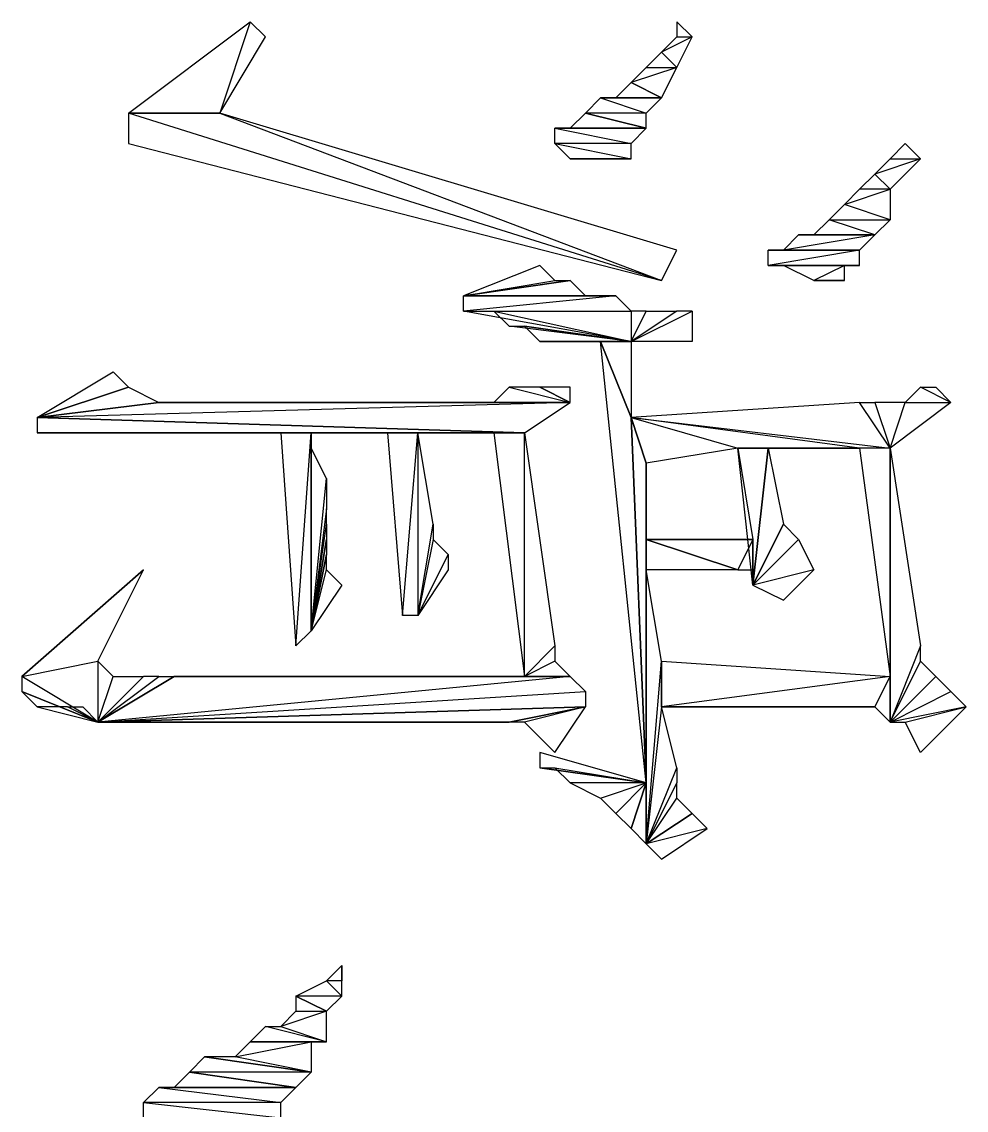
# Model space of a CAD drawing. Extents: x 0 to 7.8, y 0 to 11.
# Drawn here: x 1.8275 to 1.9825, y 9.9237 to 10.1025 of the extents above; entities that cross this region are included whole.
import ezdxf

# ---------------------------------------------------------------- set-up
doc = ezdxf.new("R2010")
doc.units = 0
doc.header["$MEASUREMENT"] = 0
doc.linetypes.add('AUSGEZOGEN', pattern=[0])
doc.layers.get('0').update_dxf_attribs({"linetype": 'AUSGEZOGEN'})

msp = doc.modelspace()

# ---------------------------------------------------------------- linework, layer by layer
for points in [[(1.865, 10.1025), (1.86, 10.0875), (1.86, 10.0875), (1.845, 10.0875), (1.865, 10.1025), (1.865, 10.1025)], [(1.8675, 10.1), (1.865, 10.1025), (1.865, 10.1025), (1.86, 10.0875), (1.8675, 10.1)], [(1.935, 10.1025), (1.935, 10.1), (1.935, 10.1), (1.9375, 10.1), (1.935, 10.1025)], [(1.935, 10.1), (1.9375, 10.1), (1.9375, 10.1), (1.9325, 10.0975), (1.935, 10.1)], [(1.9375, 10.1), (1.9325, 10.0975), (1.9325, 10.0975), (1.935, 10.095), (1.9375, 10.1), (1.9375, 10.1)], [(1.9325, 10.0975), (1.93, 10.095), (1.93, 10.095), (1.935, 10.095), (1.9325, 10.0975)], [(1.93, 10.095), (1.935, 10.095), (1.935, 10.095), (1.9275, 10.0925), (1.93, 10.095)], [(1.935, 10.095), (1.9275, 10.0925), (1.9275, 10.0925), (1.9325, 10.09), (1.935, 10.095), (1.935, 10.095)], [(1.9275, 10.0925), (1.925, 10.09), (1.925, 10.09), (1.9325, 10.09), (1.9275, 10.0925)], [(1.9225, 10.09), (1.93, 10.0875), (1.93, 10.0875), (1.92, 10.0875), (1.9225, 10.09)], [(1.925, 10.09), (1.9325, 10.09), (1.9325, 10.09), (1.9225, 10.09), (1.925, 10.09)], [(1.9325, 10.09), (1.9225, 10.09), (1.9225, 10.09), (1.93, 10.0875), (1.9325, 10.09)], [(1.86, 10.0875), (1.9325, 10.06), (1.9325, 10.06), (1.845, 10.0875), (1.86, 10.0875)], [(1.9325, 10.06), (1.845, 10.0875), (1.845, 10.0875), (1.845, 10.0825), (1.9325, 10.06), (1.9325, 10.06)], [(1.935, 10.065), (1.86, 10.0875), (1.86, 10.0875), (1.9325, 10.06), (1.935, 10.065)], [(1.92, 10.0875), (1.9175, 10.085), (1.9175, 10.085), (1.93, 10.085), (1.92, 10.0875)], [(1.93, 10.0875), (1.92, 10.0875), (1.92, 10.0875), (1.93, 10.085), (1.93, 10.0875), (1.93, 10.0875)], [(1.9175, 10.085), (1.93, 10.085), (1.93, 10.085), (1.915, 10.085), (1.9175, 10.085)], [(1.93, 10.085), (1.915, 10.085), (1.915, 10.085), (1.9275, 10.0825), (1.93, 10.085)], [(1.915, 10.085), (1.9275, 10.0825), (1.9275, 10.0825), (1.915, 10.0825), (1.915, 10.085)], [(1.9275, 10.08), (1.9175, 10.08), (1.9175, 10.08), (1.915, 10.0825), (1.9275, 10.08), (1.9275, 10.08)], [(1.9275, 10.0825), (1.915, 10.0825), (1.915, 10.0825), (1.9275, 10.08), (1.9275, 10.0825), (1.9275, 10.0825)], [(1.9725, 10.0825), (1.97, 10.08), (1.97, 10.08), (1.975, 10.08), (1.9725, 10.0825)], [(1.9225, 10.08), (1.9275, 10.08), (1.9275, 10.08), (1.9175, 10.08), (1.9225, 10.08)], [(1.925, 10.08), (1.9275, 10.08), (1.9275, 10.08), (1.9225, 10.08), (1.925, 10.08)], [(1.9275, 10.08), (1.9225, 10.08), (1.9225, 10.08), (1.9275, 10.08), (1.9275, 10.08)], [(1.925, 10.08), (1.925, 10.08), (1.925, 10.08), (1.9275, 10.08), (1.925, 10.08)], [(1.97, 10.08), (1.975, 10.08), (1.975, 10.08), (1.9675, 10.0775), (1.97, 10.08)], [(1.975, 10.08), (1.9675, 10.0775), (1.9675, 10.0775), (1.97, 10.075), (1.975, 10.08), (1.975, 10.08)], [(1.97, 10.075), (1.965, 10.075), (1.965, 10.075), (1.9675, 10.0775), (1.97, 10.075), (1.97, 10.075)], [(1.97, 10.07), (1.9625, 10.0725), (1.9625, 10.0725), (1.97, 10.075), (1.97, 10.07)], [(1.9625, 10.0725), (1.97, 10.075), (1.97, 10.075), (1.965, 10.075), (1.9625, 10.0725)], [(1.96, 10.07), (1.97, 10.07), (1.97, 10.07), (1.9625, 10.0725), (1.96, 10.07)], [(1.9575, 10.0675), (1.9675, 10.0675), (1.9675, 10.0675), (1.96, 10.07), (1.9575, 10.0675)], [(1.9675, 10.0675), (1.96, 10.07), (1.96, 10.07), (1.97, 10.07), (1.9675, 10.0675)], [(1.955, 10.0675), (1.9675, 10.0675), (1.9675, 10.0675), (1.9525, 10.065), (1.955, 10.0675)], [(1.9675, 10.0675), (1.9525, 10.065), (1.9525, 10.065), (1.965, 10.065), (1.9675, 10.0675), (1.9675, 10.0675)], [(1.9575, 10.0675), (1.955, 10.0675), (1.955, 10.0675), (1.9675, 10.0675), (1.9575, 10.0675)], [(1.9525, 10.065), (1.95, 10.065), (1.95, 10.065), (1.965, 10.065), (1.9525, 10.065)], [(1.95, 10.065), (1.965, 10.065), (1.965, 10.065), (1.95, 10.0625), (1.95, 10.065)], [(1.965, 10.065), (1.95, 10.0625), (1.95, 10.0625), (1.965, 10.0625), (1.965, 10.065)], [(1.9, 10.0575), (1.915, 10.06), (1.915, 10.06), (1.9125, 10.0625), (1.9, 10.0575), (1.9, 10.0575)], [(1.95, 10.0625), (1.965, 10.0625), (1.965, 10.0625), (1.9525, 10.0625), (1.95, 10.0625)], [(1.965, 10.0625), (1.9525, 10.0625), (1.9525, 10.0625), (1.9625, 10.0625), (1.965, 10.0625)], [(1.9525, 10.0625), (1.9625, 10.0625), (1.9625, 10.0625), (1.9575, 10.06), (1.9525, 10.0625)], [(1.9625, 10.0625), (1.9575, 10.06), (1.9575, 10.06), (1.9625, 10.06), (1.9625, 10.0625)], [(1.9175, 10.06), (1.92, 10.0575), (1.92, 10.0575), (1.9, 10.0575), (1.9175, 10.06)], [(1.9175, 10.06), (1.9, 10.0575), (1.9, 10.0575), (1.915, 10.06), (1.9175, 10.06)], [(1.9575, 10.06), (1.9625, 10.06), (1.9625, 10.06), (1.96, 10.06), (1.9575, 10.06), (1.9575, 10.06)], [(1.9, 10.055), (1.9275, 10.055), (1.9275, 10.055), (1.925, 10.0575), (1.9, 10.055), (1.9, 10.055)], [(1.92, 10.0575), (1.9, 10.0575), (1.9, 10.0575), (1.925, 10.0575), (1.92, 10.0575)], [(1.9, 10.0575), (1.925, 10.0575), (1.925, 10.0575), (1.9, 10.055), (1.9, 10.0575), (1.9, 10.0575)], [(1.905, 10.055), (1.9275, 10.05), (1.9275, 10.05), (1.9, 10.055), (1.905, 10.055)], [(1.9275, 10.05), (1.9, 10.055), (1.9, 10.055), (1.9275, 10.055), (1.9275, 10.05)], [(1.9275, 10.05), (1.9075, 10.0525), (1.9075, 10.0525), (1.905, 10.055), (1.9275, 10.05), (1.9275, 10.05)], [(1.9375, 10.05), (1.9275, 10.05), (1.9275, 10.05), (1.9375, 10.055), (1.9375, 10.05)], [(1.9275, 10.05), (1.9375, 10.055), (1.9375, 10.055), (1.935, 10.055), (1.9275, 10.05), (1.9275, 10.05)], [(1.935, 10.055), (1.9275, 10.05), (1.9275, 10.05), (1.93, 10.055), (1.935, 10.055)], [(1.9275, 10.05), (1.93, 10.055), (1.93, 10.055), (1.9275, 10.055), (1.9275, 10.05), (1.9275, 10.05)], [(1.91, 10.0525), (1.9275, 10.05), (1.9275, 10.05), (1.9075, 10.0525), (1.91, 10.0525)], [(1.91, 10.0525), (1.9125, 10.05), (1.9125, 10.05), (1.9275, 10.05), (1.91, 10.0525)], [(1.9125, 10.05), (1.9275, 10.05), (1.9275, 10.05), (1.915, 10.05), (1.9125, 10.05), (1.9125, 10.05)], [(1.915, 10.05), (1.9225, 10.05), (1.9225, 10.05), (1.9275, 10.05), (1.915, 10.05)], [(1.9225, 10.05), (1.9275, 10.0375), (1.9275, 10.0375), (1.93, 9.9775), (1.9225, 10.05), (1.9225, 10.05)], [(1.9225, 10.05), (1.9275, 10.05), (1.9275, 10.05), (1.9275, 10.0375), (1.9225, 10.05), (1.9225, 10.05)], [(1.8425, 10.045), (1.845, 10.0425), (1.845, 10.0425), (1.83, 10.0375), (1.8425, 10.045), (1.8425, 10.045)], [(1.845, 10.0425), (1.85, 10.04), (1.85, 10.04), (1.83, 10.0375), (1.845, 10.0425), (1.845, 10.0425)], [(1.9175, 10.04), (1.905, 10.04), (1.905, 10.04), (1.9075, 10.0425), (1.9175, 10.04), (1.9175, 10.04)], [(1.9125, 10.0425), (1.9075, 10.0425), (1.9075, 10.0425), (1.9175, 10.04), (1.9125, 10.0425), (1.9125, 10.0425)], [(1.9175, 10.0425), (1.9125, 10.0425), (1.9125, 10.0425), (1.9175, 10.04), (1.9175, 10.0425), (1.9175, 10.0425)], [(1.9725, 10.04), (1.98, 10.04), (1.98, 10.04), (1.975, 10.0425), (1.9725, 10.04)], [(1.98, 10.04), (1.975, 10.0425), (1.975, 10.0425), (1.9775, 10.0425), (1.98, 10.04), (1.98, 10.04)], [(1.9775, 10.0425), (1.9775, 10.0425), (1.9775, 10.0425), (1.98, 10.04), (1.9775, 10.0425), (1.9775, 10.0425)], [(1.85, 10.04), (1.9175, 10.04), (1.9175, 10.04), (1.83, 10.0375), (1.85, 10.04)], [(1.9175, 10.04), (1.83, 10.0375), (1.83, 10.0375), (1.91, 10.035), (1.9175, 10.04), (1.9175, 10.04)], [(1.85, 10.04), (1.85, 10.04), (1.85, 10.04), (1.83, 10.0375), (1.85, 10.04), (1.85, 10.04)], [(1.9025, 10.04), (1.85, 10.04), (1.85, 10.04), (1.9175, 10.04), (1.9025, 10.04)], [(1.9025, 10.04), (1.9175, 10.04), (1.9175, 10.04), (1.905, 10.04), (1.9025, 10.04)], [(1.9275, 10.0375), (1.97, 10.0325), (1.97, 10.0325), (1.965, 10.04), (1.9275, 10.0375)], [(1.97, 10.0325), (1.965, 10.04), (1.965, 10.04), (1.9675, 10.04), (1.97, 10.0325), (1.97, 10.0325)], [(1.9675, 10.04), (1.97, 10.0325), (1.97, 10.0325), (1.9725, 10.04), (1.9675, 10.04)], [(1.97, 10.0325), (1.9725, 10.04), (1.9725, 10.04), (1.98, 10.04), (1.97, 10.0325)], [(1.83, 10.0375), (1.83, 10.035), (1.83, 10.035), (1.91, 10.035), (1.83, 10.0375)], [(1.97, 10.0325), (1.965, 10.0325), (1.965, 10.0325), (1.9275, 10.0375), (1.97, 10.0325)], [(1.965, 10.0325), (1.9275, 10.0375), (1.9275, 10.0375), (1.945, 10.0325), (1.965, 10.0325)], [(1.9275, 10.0375), (1.945, 10.0325), (1.945, 10.0325), (1.93, 10.03), (1.9275, 10.0375), (1.9275, 10.0375)], [(1.9275, 10.0375), (1.93, 10.03), (1.93, 10.03), (1.93, 9.9775), (1.9275, 10.0375), (1.9275, 10.0375)], [(1.83, 10.035), (1.91, 10.035), (1.91, 10.035), (1.8475, 10.035), (1.83, 10.035), (1.83, 10.035)], [(1.8475, 10.035), (1.87, 10.035), (1.87, 10.035), (1.91, 10.035), (1.8475, 10.035)], [(1.8875, 10.035), (1.875, 10.035), (1.875, 10.035), (1.87, 10.035), (1.8875, 10.035)], [(1.875, 10.035), (1.87, 10.035), (1.87, 10.035), (1.8725, 10), (1.875, 10.035), (1.875, 10.035)], [(1.87, 10.035), (1.91, 10.035), (1.91, 10.035), (1.8875, 10.035), (1.87, 10.035)], [(1.875, 10.035), (1.875, 10.0025), (1.875, 10.0025), (1.8725, 10), (1.875, 10.035), (1.875, 10.035)], [(1.875, 10.035), (1.875, 10.0325), (1.875, 10.0325), (1.875, 10.0025), (1.875, 10.035), (1.875, 10.035)], [(1.905, 10.035), (1.8925, 10.035), (1.8925, 10.035), (1.8875, 10.035), (1.905, 10.035)], [(1.8925, 10.035), (1.8875, 10.035), (1.8875, 10.035), (1.89, 10.005), (1.8925, 10.035), (1.8925, 10.035)], [(1.91, 10.035), (1.8875, 10.035), (1.8875, 10.035), (1.905, 10.035), (1.91, 10.035), (1.91, 10.035)], [(1.8925, 10.035), (1.8925, 10.005), (1.8925, 10.005), (1.89, 10.005), (1.8925, 10.035), (1.8925, 10.035)], [(1.8925, 10.005), (1.895, 10.02), (1.895, 10.02), (1.8925, 10.035), (1.8925, 10.005), (1.8925, 10.005)], [(1.91, 10.035), (1.905, 10.035), (1.905, 10.035), (1.91, 9.995), (1.91, 10.035), (1.91, 10.035)], [(1.91, 10.035), (1.915, 10), (1.915, 10), (1.91, 9.995), (1.91, 10.035), (1.91, 10.035)], [(1.875, 10.0025), (1.8775, 10.0275), (1.8775, 10.0275), (1.875, 10.0325), (1.875, 10.0025), (1.875, 10.0025)], [(1.9475, 10.0175), (1.9475, 10.01), (1.9475, 10.01), (1.945, 10.0325), (1.9475, 10.0175)], [(1.9475, 10.01), (1.945, 10.0325), (1.945, 10.0325), (1.95, 10.0325), (1.9475, 10.01)], [(1.945, 10.0325), (1.95, 10.0325), (1.95, 10.0325), (1.965, 10.0325), (1.945, 10.0325), (1.945, 10.0325)], [(1.95, 10.0325), (1.9525, 10.02), (1.9525, 10.02), (1.9475, 10.01), (1.95, 10.0325), (1.95, 10.0325)], [(1.965, 10.0325), (1.97, 9.995), (1.97, 9.995), (1.97, 10.0325), (1.965, 10.0325)], [(1.97, 9.995), (1.97, 10.0325), (1.97, 10.0325), (1.97, 9.9875), (1.97, 9.995), (1.97, 9.995)], [(1.97, 10.0325), (1.975, 10), (1.975, 10), (1.97, 9.9875), (1.97, 10.0325), (1.97, 10.0325)], [(1.93, 10.0175), (1.93, 9.9675), (1.93, 9.9675), (1.93, 10.03), (1.93, 10.0175), (1.93, 10.0175)], [(1.93, 10.03), (1.93, 9.9775), (1.93, 9.9775), (1.93, 9.9675), (1.93, 10.03), (1.93, 10.03)], [(1.8775, 10.0225), (1.875, 10.0025), (1.875, 10.0025), (1.8775, 10.0275), (1.8775, 10.0225)], [(1.875, 10.0025), (1.8775, 10.02), (1.8775, 10.02), (1.8775, 10.0225), (1.875, 10.0025), (1.875, 10.0025)], [(1.8775, 10.0175), (1.875, 10.0025), (1.875, 10.0025), (1.8775, 10.02), (1.8775, 10.0175)], [(1.895, 10.0175), (1.8925, 10.005), (1.8925, 10.005), (1.895, 10.02), (1.895, 10.0175)], [(1.955, 10.0175), (1.9475, 10.01), (1.9475, 10.01), (1.9525, 10.02), (1.955, 10.0175)], [(1.9475, 10.01), (1.9525, 10.02), (1.9525, 10.02), (1.9525, 10.02), (1.9475, 10.01), (1.9475, 10.01)], [(1.8775, 10.0175), (1.8775, 10.015), (1.8775, 10.015), (1.875, 10.0025), (1.8775, 10.0175)], [(1.8925, 10.005), (1.8975, 10.015), (1.8975, 10.015), (1.895, 10.0175), (1.8925, 10.005), (1.8925, 10.005)], [(1.9475, 10.0175), (1.93, 10.0175), (1.93, 10.0175), (1.9475, 10.0175), (1.9475, 10.0175)], [(1.93, 10.0175), (1.9475, 10.0175), (1.9475, 10.0175), (1.945, 10.0125), (1.93, 10.0175), (1.93, 10.0175)], [(1.945, 10.0125), (1.93, 10.0125), (1.93, 10.0125), (1.93, 10.0175), (1.945, 10.0125)], [(1.93, 10.0125), (1.93, 10.0175), (1.93, 10.0175), (1.93, 9.9675), (1.93, 10.0125)], [(1.945, 10.0125), (1.9475, 10.0125), (1.9475, 10.0125), (1.9475, 10.0175), (1.945, 10.0125)], [(1.9475, 10.0125), (1.9475, 10.0175), (1.9475, 10.0175), (1.9475, 10.01), (1.9475, 10.0125), (1.9475, 10.0125)], [(1.955, 10.0175), (1.9575, 10.0125), (1.9575, 10.0125), (1.9475, 10.01), (1.955, 10.0175)], [(1.875, 10.0025), (1.8775, 10.0125), (1.8775, 10.0125), (1.8775, 10.015), (1.875, 10.0025), (1.875, 10.0025)], [(1.8775, 10.015), (1.875, 10.0025), (1.875, 10.0025), (1.8775, 10.015), (1.8775, 10.015), (1.8775, 10.015)], [(1.8975, 10.0125), (1.8925, 10.005), (1.8925, 10.005), (1.8975, 10.015), (1.8975, 10.0125)], [(1.8275, 9.995), (1.84, 9.9975), (1.84, 9.9975), (1.8475, 10.0125), (1.8275, 9.995), (1.8275, 9.995)], [(1.8475, 10.0125), (1.8475, 10.0125), (1.8475, 10.0125), (1.8275, 9.995), (1.8475, 10.0125), (1.8475, 10.0125)], [(1.88, 10.01), (1.875, 10.0025), (1.875, 10.0025), (1.8775, 10.0125), (1.88, 10.01)], [(1.93, 9.9675), (1.9325, 9.9975), (1.9325, 9.9975), (1.93, 10.0125), (1.93, 9.9675), (1.93, 9.9675)], [(1.93, 10.0125), (1.93, 9.9675), (1.93, 9.9675), (1.93, 9.9675), (1.93, 10.0125), (1.93, 10.0125)], [(1.9575, 10.0125), (1.9475, 10.01), (1.9475, 10.01), (1.9525, 10.0075), (1.9575, 10.0125), (1.9575, 10.0125)], [(1.915, 10), (1.915, 9.9975), (1.915, 9.9975), (1.91, 9.995), (1.915, 10)], [(1.97, 9.9875), (1.975, 9.9975), (1.975, 9.9975), (1.975, 10), (1.97, 9.9875), (1.97, 9.9875)], [(1.84, 9.9875), (1.8275, 9.995), (1.8275, 9.995), (1.84, 9.9975), (1.84, 9.9875)], [(1.84, 9.9875), (1.8425, 9.995), (1.8425, 9.995), (1.84, 9.9975), (1.84, 9.9875), (1.84, 9.9875)], [(1.915, 9.9975), (1.91, 9.995), (1.91, 9.995), (1.9175, 9.995), (1.915, 9.9975), (1.915, 9.9975)], [(1.9325, 9.99), (1.93, 9.9675), (1.93, 9.9675), (1.9325, 9.9975), (1.9325, 9.99)], [(1.9325, 9.9975), (1.97, 9.995), (1.97, 9.995), (1.9325, 9.99), (1.9325, 9.9975), (1.9325, 9.9975)], [(1.9775, 9.995), (1.97, 9.9875), (1.97, 9.9875), (1.975, 9.9975), (1.9775, 9.995)], [(1.8275, 9.9925), (1.84, 9.9875), (1.84, 9.9875), (1.8275, 9.995), (1.8275, 9.9925)], [(1.84, 9.9875), (1.92, 9.9925), (1.92, 9.9925), (1.9175, 9.995), (1.84, 9.9875), (1.84, 9.9875)], [(1.8525, 9.995), (1.9175, 9.995), (1.9175, 9.995), (1.84, 9.9875), (1.8525, 9.995), (1.8525, 9.995)], [(1.8525, 9.995), (1.84, 9.9875), (1.84, 9.9875), (1.85, 9.995), (1.8525, 9.995)], [(1.84, 9.9875), (1.85, 9.995), (1.85, 9.995), (1.8475, 9.995), (1.84, 9.9875), (1.84, 9.9875)], [(1.8475, 9.995), (1.84, 9.9875), (1.84, 9.9875), (1.8425, 9.995), (1.8475, 9.995)], [(1.91, 9.995), (1.8525, 9.995), (1.8525, 9.995), (1.9175, 9.995), (1.91, 9.995)], [(1.9325, 9.99), (1.9675, 9.99), (1.9675, 9.99), (1.97, 9.995), (1.9325, 9.99)], [(1.9675, 9.99), (1.97, 9.995), (1.97, 9.995), (1.97, 9.9875), (1.9675, 9.99), (1.9675, 9.99)], [(1.97, 9.9875), (1.98, 9.9925), (1.98, 9.9925), (1.9775, 9.995), (1.97, 9.9875), (1.97, 9.9875)], [(1.83, 9.99), (1.84, 9.9875), (1.84, 9.9875), (1.8275, 9.9925), (1.83, 9.99)], [(1.84, 9.9875), (1.8275, 9.9925), (1.8275, 9.9925), (1.8275, 9.9925), (1.84, 9.9875), (1.84, 9.9875)], [(1.92, 9.99), (1.84, 9.9875), (1.84, 9.9875), (1.92, 9.9925), (1.92, 9.99)], [(1.9825, 9.99), (1.97, 9.9875), (1.97, 9.9875), (1.98, 9.9925), (1.9825, 9.99)], [(1.84, 9.9875), (1.835, 9.99), (1.835, 9.99), (1.83, 9.99), (1.84, 9.9875), (1.84, 9.9875)], [(1.8375, 9.99), (1.84, 9.9875), (1.84, 9.9875), (1.835, 9.99), (1.8375, 9.99)], [(1.9075, 9.9875), (1.84, 9.9875), (1.84, 9.9875), (1.92, 9.99), (1.9075, 9.9875), (1.9075, 9.9875)], [(1.9075, 9.9875), (1.9075, 9.9875), (1.9075, 9.9875), (1.92, 9.99), (1.9075, 9.9875)], [(1.9075, 9.9875), (1.92, 9.99), (1.92, 9.99), (1.91, 9.9875), (1.9075, 9.9875)], [(1.92, 9.99), (1.91, 9.9875), (1.91, 9.9875), (1.915, 9.9825), (1.92, 9.99), (1.92, 9.99)], [(1.93, 9.9675), (1.935, 9.98), (1.935, 9.98), (1.9325, 9.99), (1.93, 9.9675), (1.93, 9.9675)], [(1.94, 9.99), (1.9675, 9.99), (1.9675, 9.99), (1.9325, 9.99), (1.94, 9.99)], [(1.9675, 9.99), (1.9325, 9.99), (1.9325, 9.99), (1.9325, 9.99), (1.9675, 9.99), (1.9675, 9.99)], [(1.9675, 9.99), (1.945, 9.99), (1.945, 9.99), (1.94, 9.99), (1.9675, 9.99), (1.9675, 9.99)], [(1.95, 9.99), (1.9675, 9.99), (1.9675, 9.99), (1.945, 9.99), (1.95, 9.99)], [(1.9675, 9.99), (1.9525, 9.99), (1.9525, 9.99), (1.95, 9.99), (1.9675, 9.99), (1.9675, 9.99)], [(1.9575, 9.99), (1.9675, 9.99), (1.9675, 9.99), (1.9525, 9.99), (1.9575, 9.99)], [(1.9675, 9.99), (1.96, 9.99), (1.96, 9.99), (1.9575, 9.99), (1.9675, 9.99), (1.9675, 9.99)], [(1.9625, 9.99), (1.9675, 9.99), (1.9675, 9.99), (1.96, 9.99), (1.9625, 9.99)], [(1.9625, 9.99), (1.965, 9.99), (1.965, 9.99), (1.9675, 9.99), (1.9625, 9.99)], [(1.965, 9.99), (1.9675, 9.99), (1.9675, 9.99), (1.9675, 9.99), (1.965, 9.99)], [(1.9675, 9.99), (1.9675, 9.99), (1.9675, 9.99), (1.9675, 9.99), (1.9675, 9.99), (1.9675, 9.99)], [(1.97, 9.9875), (1.9725, 9.9875), (1.9725, 9.9875), (1.9825, 9.99), (1.97, 9.9875)], [(1.9725, 9.9875), (1.9825, 9.99), (1.9825, 9.99), (1.975, 9.9825), (1.9725, 9.9875), (1.9725, 9.9875)], [(1.845, 9.9875), (1.9075, 9.9875), (1.9075, 9.9875), (1.84, 9.9875), (1.845, 9.9875)], [(1.9125, 9.9825), (1.9125, 9.98), (1.9125, 9.98), (1.93, 9.9775), (1.9125, 9.9825), (1.9125, 9.9825)], [(1.9125, 9.98), (1.915, 9.98), (1.915, 9.98), (1.93, 9.9775), (1.9125, 9.98)], [(1.915, 9.98), (1.93, 9.9775), (1.93, 9.9775), (1.9175, 9.9775), (1.915, 9.98), (1.915, 9.98)], [(1.935, 9.9775), (1.93, 9.9675), (1.93, 9.9675), (1.935, 9.98), (1.935, 9.9775)], [(1.9175, 9.9775), (1.9225, 9.975), (1.9225, 9.975), (1.93, 9.9775), (1.9175, 9.9775)], [(1.9225, 9.975), (1.93, 9.9775), (1.93, 9.9775), (1.925, 9.9725), (1.9225, 9.975)], [(1.93, 9.9775), (1.925, 9.9725), (1.925, 9.9725), (1.9275, 9.97), (1.93, 9.9775), (1.93, 9.9775)], [(1.93, 9.9775), (1.9275, 9.97), (1.9275, 9.97), (1.93, 9.9675), (1.93, 9.9775), (1.93, 9.9775)], [(1.93, 9.9675), (1.935, 9.975), (1.935, 9.975), (1.935, 9.9775), (1.93, 9.9675), (1.93, 9.9675)], [(1.9375, 9.9725), (1.93, 9.9675), (1.93, 9.9675), (1.935, 9.975), (1.9375, 9.9725)], [(1.9375, 9.9725), (1.94, 9.97), (1.94, 9.97), (1.93, 9.9675), (1.9375, 9.9725)], [(1.94, 9.97), (1.93, 9.9675), (1.93, 9.9675), (1.9325, 9.965), (1.94, 9.97), (1.94, 9.97)], [(1.88, 9.9475), (1.88, 9.945), (1.88, 9.945), (1.8775, 9.945), (1.88, 9.9475)], [(1.88, 9.9475), (1.88, 9.9475), (1.88, 9.9475), (1.88, 9.945), (1.88, 9.9475)], [(1.8775, 9.945), (1.88, 9.9425), (1.88, 9.9425), (1.8725, 9.9425), (1.8775, 9.945)], [(1.88, 9.945), (1.8775, 9.945), (1.8775, 9.945), (1.88, 9.9425), (1.88, 9.945)], [(1.8725, 9.9425), (1.8725, 9.94), (1.8725, 9.94), (1.8775, 9.94), (1.8725, 9.9425)], [(1.88, 9.9425), (1.8725, 9.9425), (1.8725, 9.9425), (1.8775, 9.94), (1.88, 9.9425), (1.88, 9.9425)], [(1.8725, 9.94), (1.8775, 9.94), (1.8775, 9.94), (1.87, 9.9375), (1.8725, 9.94)], [(1.8775, 9.94), (1.87, 9.9375), (1.87, 9.9375), (1.8775, 9.935), (1.8775, 9.94), (1.8775, 9.94)], [(1.865, 9.935), (1.8775, 9.935), (1.8775, 9.935), (1.8675, 9.9375), (1.865, 9.935)], [(1.8775, 9.935), (1.8675, 9.9375), (1.8675, 9.9375), (1.87, 9.9375), (1.8775, 9.935), (1.8775, 9.935)], [(1.875, 9.93), (1.8625, 9.9325), (1.8625, 9.9325), (1.875, 9.935), (1.875, 9.93)], [(1.8625, 9.9325), (1.875, 9.935), (1.875, 9.935), (1.865, 9.935), (1.8625, 9.9325)], [(1.875, 9.935), (1.865, 9.935), (1.865, 9.935), (1.8775, 9.935), (1.875, 9.935)], [(1.8575, 9.9325), (1.875, 9.93), (1.875, 9.93), (1.855, 9.93), (1.8575, 9.9325)], [(1.8575, 9.9325), (1.8575, 9.9325), (1.8575, 9.9325), (1.875, 9.93), (1.8575, 9.9325)], [(1.8575, 9.9325), (1.875, 9.93), (1.875, 9.93), (1.8625, 9.9325), (1.8575, 9.9325)], [(1.855, 9.93), (1.8525, 9.9275), (1.8525, 9.9275), (1.8725, 9.9275), (1.855, 9.93)], [(1.875, 9.93), (1.855, 9.93), (1.855, 9.93), (1.8725, 9.9275), (1.875, 9.93), (1.875, 9.93)], [(1.85, 9.9275), (1.87, 9.925), (1.87, 9.925), (1.8475, 9.925), (1.85, 9.9275)], [(1.8525, 9.9275), (1.8725, 9.9275), (1.8725, 9.9275), (1.85, 9.9275), (1.8525, 9.9275)], [(1.8725, 9.9275), (1.85, 9.9275), (1.85, 9.9275), (1.87, 9.925), (1.8725, 9.9275)], [(1.87, 9.925), (1.8475, 9.925), (1.8475, 9.925), (1.87, 9.9225), (1.87, 9.925)], [(1.8475, 9.925), (1.87, 9.9225), (1.87, 9.9225), (1.8475, 9.9225), (1.8475, 9.925)]]:
    msp.add_lwpolyline(points)

doc.saveas('drawing.dxf')
